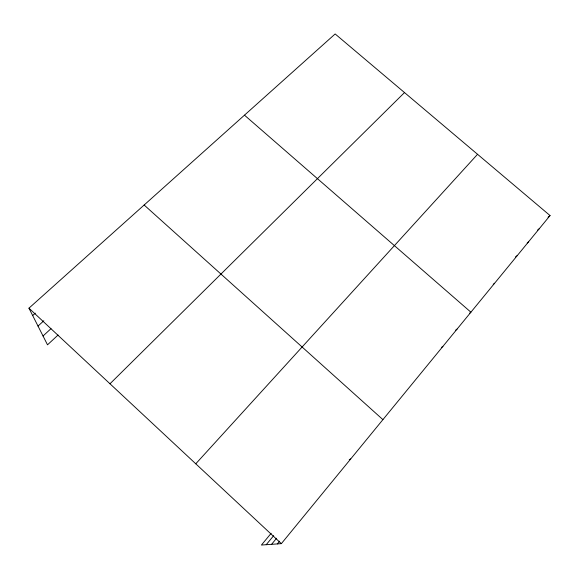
<?xml version="1.0" encoding="UTF-8"?>
<svg xmlns="http://www.w3.org/2000/svg" width="579" height="579" viewBox="0 0 579 579"><rect width="100%" height="100%" fill="white"/><g stroke="black" fill="none" stroke-linecap="round" stroke-linejoin="round"><path stroke-width="0.87" d="M271.146 533.317L261.418 545.042L281.358 543.638L550.05 215.562L335.154 33.958L28.95 308.18L47.507 344.823L58.066 335.024M277.334 543.92L279.592 541.17M271.587 544.325L276.617 538.224M266.202 544.709L273.664 535.684M195.774 463.801L477.552 154.296M109.988 383.776L404.504 92.568M43.034 335.994L51.003 328.662M38.011 326.078L43.845 320.759M32.677 315.541L35.305 313.167M548.024 217.284L550.05 215.562M537.384 230.268L539.375 228.596M527.194 242.956L528.497 241.877M515.368 257.083L517.416 255.411M493.207 284.361L494.611 283.254M469.569 313.203L470.908 312.197L244.476 115.163M455.673 330.117L457.07 329.096M441.444 347.422L442.913 346.38M349.246 459.639L350.722 458.944M144.142 205.017L382.914 419.63M28.95 308.18L281.358 543.638"/></g></svg>
